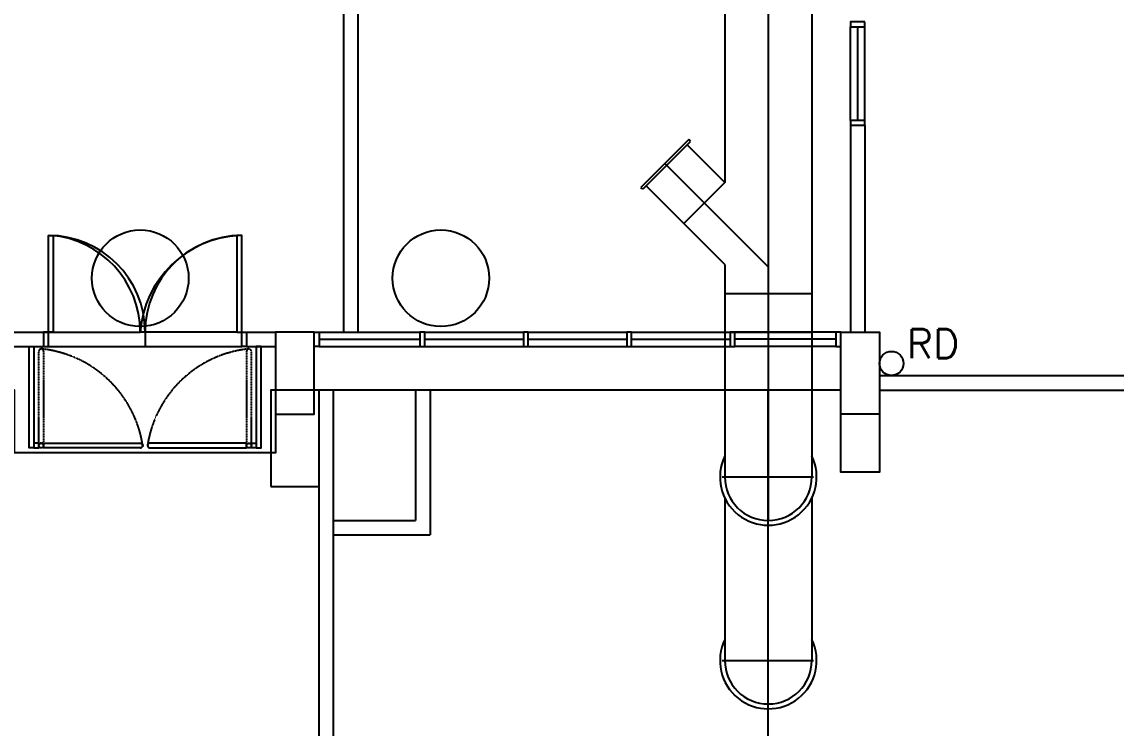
# Model space of a CAD drawing. Header units: inches. Extents: x 72602 to 350810, y -122122 to 43597.
# Drawn here: x 146381 to 157706, y -89971 to -82661 of the extents above; entities that cross this region are included whole.
import ezdxf

# ---------------------------------------------------------------- set-up
doc = ezdxf.new("R2010")
doc.units = ezdxf.units.IN
doc.header["$MEASUREMENT"] = 0
doc.linetypes.add('HIDDEN', pattern=[0.375, 0.25, -0.125])
doc.layers.add('M-X-BKGD', color=8, linetype='Continuous')
doc.styles.add('SIMS', font='simplex.shx')

msp = doc.modelspace()

# ---------------------------------------------------------------- linework, layer by layer
at = {"layer": 'M-X-BKGD', "ltscale": 0.003}
for p, q in [((154106, -62645), (154106, -87821)), ((154106, -62645), (154106, -87821)), ((154106, -85196), (153036, -84127)), ((154106, -85196), (153036, -84127)), ((153629, -87371), (154574, -87371)), ((153629, -87371), (154574, -87371)), ((153629, -89271), (154574, -89271)), ((153629, -89271), (154574, -89271))]:
    msp.add_line(p, q, dxfattribs=at)
at = {"layer": 'M-X-BKGD', "ltscale": 0.2}
for p, q in [((154556, -74271), (154556, -87371)), ((154556, -74271), (154556, -87371)), ((154556, -76171), (154556, -87371)), ((154556, -76171), (154556, -87371)), ((153656, -82171), (153656, -84322)), ((153656, -82171), (153656, -84322)), ((154956, -82661), (154956, -82711)), ((154956, -82661), (154956, -82711)), ((155106, -82711), (155106, -82661)), ((155106, -82711), (155106, -82661)), ((154956, -82711), (155106, -82711)), ((154956, -83681), (154956, -82711)), ((154956, -82711), (155106, -82711)), ((154956, -83681), (154956, -82711)), ((155031, -83681), (155031, -82711)), ((155031, -83681), (155031, -82711)), ((155106, -83681), (155106, -82711)), ((155106, -83681), (155106, -82711)), ((155106, -83681), (154956, -83681)), ((154956, -83681), (154956, -83731)), ((155106, -83681), (154956, -83681)), ((154956, -83681), (154956, -83731)), ((155106, -83731), (155106, -83681)), ((155106, -83731), (155106, -83681)), ((154956, -83731), (154956, -85871)), ((154956, -83731), (155106, -83731)), ((154956, -83731), (154956, -85871)), ((154956, -83731), (154956, -85871)), ((154956, -83731), (155106, -83731)), ((154956, -83731), (154956, -85871)), ((155106, -83731), (155106, -85871)), ((155106, -83731), (155106, -85871)), ((146656, -85871), (146656, -84871)), ((146656, -84871), (146706, -84871)), ((146656, -85871), (146656, -84871)), ((146656, -84871), (146706, -84871)), ((146706, -84871), (146706, -85871)), ((146706, -84871), (146706, -85871)), ((148656, -84871), (148606, -84871)), ((148606, -84871), (148606, -85871)), ((148656, -84871), (148606, -84871)), ((148606, -84871), (148606, -85871)), ((148656, -85871), (148656, -84871)), ((148656, -85871), (148656, -84871)), ((153656, -85171), (153656, -87371)), ((153656, -85171), (153656, -87371)), ((143556, -85871), (146606, -85871)), ((143556, -85871), (146606, -85871)), ((146656, -85871), (146606, -85871)), ((146606, -85871), (146606, -86021)), ((146606, -85871), (147606, -85871)), ((146656, -85871), (146606, -85871)), ((146606, -85871), (146606, -86021)), ((146606, -85871), (147606, -85871)), ((146656, -86021), (146656, -85871)), ((146706, -85871), (146656, -85871)), ((146656, -86021), (146656, -85871)), ((146706, -85871), (146656, -85871)), ((148606, -85871), (147606, -85871)), ((148606, -85871), (147606, -85871)), ((148606, -85871), (148656, -85871)), ((148606, -85871), (148656, -85871)), ((148656, -86021), (148656, -85871)), ((148656, -85871), (148706, -85871)), ((148656, -86021), (148656, -85871)), ((148656, -85871), (148706, -85871)), ((148706, -85871), (149006, -85871)), ((148706, -85871), (148706, -86021)), ((148706, -85871), (149006, -85871)), ((148706, -85871), (148706, -86021)), ((149406, -85871), (149006, -85871)), ((149006, -85871), (149006, -86721)), ((149406, -85871), (149006, -85871)), ((149006, -85871), (149006, -86721)), ((149406, -86721), (149406, -85871)), ((149406, -86021), (149406, -85871)), ((149406, -85871), (149456, -85871)), ((149406, -86721), (149406, -85871)), ((149406, -86021), (149406, -85871)), ((149406, -85871), (149456, -85871)), ((149456, -85871), (149456, -86021)), ((149456, -85871), (150501, -85871)), ((149456, -85871), (149456, -86021)), ((149456, -85871), (150501, -85871)), ((149456, -85946), (150501, -85946)), ((149456, -85946), (150501, -85946)), ((150501, -85871), (150501, -86021)), ((150551, -85871), (150501, -85871)), ((150501, -85871), (150501, -86021)), ((150551, -85871), (150501, -85871)), ((150551, -86021), (150551, -85871)), ((150551, -85871), (151571, -85871)), ((150551, -86021), (150551, -85871)), ((150551, -85871), (151571, -85871)), ((150551, -85946), (151571, -85946)), ((150551, -85946), (151571, -85946)), ((151571, -85871), (151571, -86021)), ((151621, -85871), (151571, -85871)), ((151571, -85871), (151571, -86021)), ((151621, -85871), (151571, -85871)), ((151621, -86021), (151621, -85871)), ((151621, -85871), (152641, -85871)), ((151621, -86021), (151621, -85871)), ((151621, -85871), (152641, -85871)), ((151621, -85946), (152641, -85946)), ((151621, -85946), (152641, -85946)), ((152641, -85871), (152641, -86021)), ((152691, -85871), (152641, -85871)), ((152641, -85871), (152641, -86021)), ((152691, -85871), (152641, -85871)), ((152691, -86021), (152691, -85871)), ((152691, -85871), (153711, -85871)), ((152691, -86021), (152691, -85871)), ((152691, -85871), (153711, -85871)), ((152691, -85946), (153711, -85946)), ((152691, -85946), (153711, -85946)), ((153711, -85871), (153711, -86021)), ((153761, -85871), (153711, -85871)), ((153711, -85871), (153711, -86021)), ((153761, -85871), (153711, -85871)), ((153761, -86021), (153761, -85871)), ((154806, -85871), (153761, -85871)), ((153761, -86021), (153761, -85871)), ((154806, -85871), (153761, -85871)), ((154806, -85946), (153761, -85946)), ((154806, -85946), (153761, -85946)), ((154806, -85871), (154806, -86021)), ((154856, -85871), (154806, -85871)), ((154806, -85871), (154806, -86021)), ((154856, -85871), (154806, -85871)), ((154856, -86721), (154856, -85871)), ((154856, -85871), (155256, -85871)), ((154856, -86021), (154856, -85871)), ((154856, -86721), (154856, -85871)), ((154856, -85871), (155256, -85871)), ((154856, -86021), (154856, -85871)), ((155256, -85871), (155256, -86721)), ((155256, -85871), (155256, -86721)), ((143556, -86021), (146606, -86021)), ((143556, -86021), (146606, -86021)), ((146456, -87071), (146456, -86021)), ((146456, -86021), (146506, -86021)), ((146456, -87071), (146456, -86021)), ((146456, -86021), (146506, -86021)), ((146506, -86021), (146506, -87071)), ((146506, -86021), (146506, -87071)), ((146606, -86021), (146656, -86021)), ((146606, -86021), (146656, -86021)), ((148706, -86021), (148656, -86021)), ((148706, -86021), (148656, -86021)), ((148706, -86021), (149006, -86021)), ((148706, -86021), (149006, -86021)), ((148856, -86021), (148806, -86021)), ((148806, -86021), (148806, -87071)), ((148856, -86021), (148806, -86021)), ((148806, -86021), (148806, -87071)), ((148856, -87071), (148856, -86021)), ((148856, -87071), (148856, -86021)), ((149456, -86021), (149406, -86021)), ((149456, -86021), (149406, -86021)), ((149456, -86021), (150501, -86021)), ((149456, -86021), (150501, -86021)), ((150501, -86021), (150551, -86021)), ((150501, -86021), (150551, -86021)), ((150551, -86021), (151571, -86021)), ((150551, -86021), (151571, -86021)), ((151571, -86021), (151621, -86021)), ((151571, -86021), (151621, -86021)), ((151621, -86021), (152641, -86021)), ((151621, -86021), (152641, -86021)), ((152641, -86021), (152691, -86021)), ((152641, -86021), (152691, -86021)), ((152691, -86021), (153711, -86021)), ((152691, -86021), (153711, -86021)), ((153711, -86021), (153761, -86021)), ((153711, -86021), (153761, -86021)), ((154806, -86021), (153761, -86021)), ((154806, -86021), (153761, -86021)), ((154806, -86021), (154856, -86021)), ((154806, -86021), (154856, -86021)), ((154856, -86471), (149406, -86471)), ((154856, -86471), (149406, -86471)), ((149006, -86721), (149406, -86721)), ((149006, -86721), (149006, -87121)), ((149006, -86721), (149406, -86721)), ((149006, -86721), (149006, -87121)), ((155256, -86721), (154856, -86721)), ((155256, -86721), (154856, -86721)), ((146506, -87071), (146456, -87071)), ((146506, -87071), (146456, -87071)), ((146556, -87021), (146506, -87021)), ((146506, -87021), (146506, -87071)), ((146556, -87021), (146506, -87021)), ((146506, -87021), (146506, -87071)), ((146506, -87071), (146556, -87071)), ((146506, -87071), (146556, -87071)), ((146556, -87071), (146556, -87021)), ((146556, -87071), (146556, -87021)), ((146606, -87071), (146606, -87021)), ((146606, -87021), (147606, -87021)), ((146606, -87071), (146606, -87021)), ((146606, -87021), (147606, -87021)), ((147606, -87071), (146606, -87071)), ((147606, -87071), (146606, -87071)), ((148706, -87021), (147706, -87021)), ((148706, -87021), (147706, -87021)), ((147706, -87071), (148706, -87071)), ((147706, -87071), (148706, -87071)), ((148706, -87071), (148706, -87021)), ((148706, -87071), (148706, -87021)), ((148756, -87071), (148756, -87021)), ((148756, -87021), (148806, -87021)), ((148756, -87071), (148756, -87021)), ((148756, -87021), (148806, -87021)), ((148806, -87071), (148756, -87071)), ((148806, -87071), (148756, -87071)), ((148806, -87021), (148806, -87071)), ((148806, -87021), (148806, -87071)), ((148806, -87071), (148856, -87071)), ((148806, -87071), (148856, -87071)), ((153656, -87071), (153656, -87371)), ((153656, -87071), (153656, -87371)), ((149006, -87121), (146306, -87121)), ((149006, -87121), (146306, -87121)), ((153656, -87589), (153656, -89271)), ((153656, -87589), (153656, -89271)), ((154556, -87589), (154556, -89271)), ((154556, -87589), (154556, -89271))]:
    msp.add_line(p, q, dxfattribs=at)
at = {"layer": 'M-X-BKGD', "ltscale": 0.4}
for p, q in [((149712, -85871), (149712, -81596)), ((149712, -85871), (149712, -81596)), ((149862, -85871), (149862, -81596)), ((149862, -85871), (149862, -81596))]:
    msp.add_line(p, q, dxfattribs=at)
at = {"layer": 'M-X-BKGD'}
for p, q in [((154956, -83681), (154956, -82711)), ((154956, -83681), (154956, -82711)), ((155031, -83681), (155031, -82711)), ((155031, -83681), (155031, -82711)), ((155106, -83681), (155106, -82711)), ((155106, -83681), (155106, -82711)), ((154956, -83731), (154956, -85871)), ((154956, -83731), (154956, -85871)), ((155106, -83731), (155106, -85871)), ((155106, -83731), (155106, -85871)), ((153283, -83879), (152788, -84374)), ((153283, -83879), (152788, -84374)), ((153267, -83933), (153302, -83898)), ((153267, -83933), (153302, -83898)), ((153302, -83898), (153283, -83879)), ((153302, -83898), (153283, -83879)), ((153267, -83933), (152843, -84357)), ((153267, -83933), (152843, -84357)), ((153656, -84322), (153267, -83933)), ((153656, -84322), (153267, -83933)), ((152843, -84357), (152807, -84393)), ((152843, -84357), (152807, -84393)), ((153656, -85171), (152843, -84357)), ((153656, -85171), (152843, -84357)), ((153656, -84322), (153231, -84746)), ((153656, -84322), (153231, -84746)), ((152807, -84393), (152788, -84374)), ((152807, -84393), (152788, -84374)), ((153656, -85196), (153656, -87371)), ((153656, -85196), (153656, -87371)), ((154556, -85196), (154556, -87371)), ((154556, -85196), (154556, -87371)), ((153656, -85471), (154556, -85471)), ((153656, -85471), (154556, -85471)), ((143556, -85871), (146606, -85871)), ((143556, -85871), (146606, -85871)), ((147656, -85871), (147656, -86021)), ((147656, -85871), (147656, -86021)), ((148706, -85871), (149006, -85871)), ((148706, -85871), (149006, -85871)), ((149456, -85871), (150501, -85871)), ((149456, -85871), (150501, -85871)), ((149456, -85946), (150501, -85946)), ((149456, -85946), (150501, -85946)), ((150551, -85871), (151571, -85871)), ((150551, -85871), (151571, -85871)), ((150551, -85946), (151571, -85946)), ((150551, -85946), (151571, -85946)), ((151621, -85871), (152641, -85871)), ((151621, -85871), (152641, -85871)), ((151621, -85946), (152641, -85946)), ((151621, -85946), (152641, -85946)), ((152691, -85871), (153711, -85871)), ((152691, -85871), (153711, -85871)), ((152691, -85946), (153711, -85946)), ((152691, -85946), (153711, -85946)), ((153656, -85871), (154556, -85871)), ((153656, -85871), (154556, -85871)), ((154806, -85871), (153761, -85871)), ((154806, -85871), (153761, -85871)), ((154806, -85946), (153761, -85946)), ((154806, -85946), (153761, -85946)), ((143556, -86021), (146606, -86021)), ((143556, -86021), (146606, -86021)), ((146656, -86021), (148656, -86021)), ((146656, -86021), (148656, -86021)), ((148706, -86021), (149006, -86021)), ((148706, -86021), (149006, -86021)), ((149456, -86021), (150501, -86021)), ((149456, -86021), (150501, -86021)), ((150551, -86021), (151571, -86021)), ((150551, -86021), (151571, -86021)), ((151621, -86021), (152641, -86021)), ((151621, -86021), (152641, -86021)), ((152691, -86021), (153711, -86021)), ((152691, -86021), (153711, -86021)), ((154806, -86021), (153761, -86021)), ((154806, -86021), (153761, -86021)), ((154856, -86471), (149406, -86471)), ((154856, -86471), (149406, -86471)), ((150456, -86471), (150456, -87821)), ((150456, -86471), (150456, -87821)), ((150606, -86471), (150606, -87971)), ((150606, -86471), (150606, -87971)), ((153656, -87096), (153656, -87371)), ((153656, -87096), (153656, -87371)), ((154556, -87096), (154556, -87371)), ((154556, -87096), (154556, -87371)), ((153656, -87589), (153656, -89271)), ((153656, -87589), (153656, -89271)), ((154556, -87589), (154556, -89271)), ((154556, -87589), (154556, -89271)), ((149606, -87821), (150456, -87821)), ((149606, -87821), (150456, -87821)), ((149606, -87971), (150606, -87971)), ((149606, -87971), (150606, -87971))]:
    msp.add_line(p, q, dxfattribs=at)
at = {"layer": 'M-X-BKGD', "ltscale": 0.1}
msp.add_line((154106, -105171), (154106, -86471), dxfattribs=at)
msp.add_line((154106, -105171), (154106, -86471), dxfattribs=at)
at = {"layer": 'M-X-BKGD'}
for points in [[(155256, -86321), (172456, -86321), (172456, -62821), (155256, -62821)], [(155256, -86321), (172456, -86321), (172456, -62821), (155256, -62821)], [(149006, -86721), (149006, -87121), (146306, -87121), (146306, -86471), (143556, -86471)], [(149006, -86721), (149006, -87121), (146306, -87121), (146306, -86471), (143556, -86471)], [(155256, -86471), (160506, -86471)], [(155256, -86471), (160506, -86471)], [(155256, -86721), (155256, -87321), (154856, -87321), (154856, -86721)], [(155256, -86721), (155256, -87321), (154856, -87321), (154856, -86721)]]:
    msp.add_lwpolyline(points, dxfattribs=at)
for points in [[(155106, -82661), (154956, -82661), (154956, -82711), (155106, -82711)], [(155106, -82661), (154956, -82661), (154956, -82711), (155106, -82711)], [(155106, -83681), (154956, -83681), (154956, -83731), (155106, -83731)], [(155106, -83681), (154956, -83681), (154956, -83731), (155106, -83731)], [(146706, -85871), (146656, -85871), (146656, -84871), (146706, -84871)], [(146706, -85871), (146656, -85871), (146656, -84871), (146706, -84871)], [(148606, -85871), (148656, -85871), (148656, -84871), (148606, -84871)], [(148606, -85871), (148656, -85871), (148656, -84871), (148606, -84871)], [(146656, -86021), (146656, -85871), (146606, -85871), (146606, -86021)], [(146656, -86021), (146656, -85871), (146606, -85871), (146606, -86021)], [(148656, -86021), (148656, -85871), (148706, -85871), (148706, -86021)], [(148656, -86021), (148656, -85871), (148706, -85871), (148706, -86021)], [(149006, -86721), (149406, -86721), (149406, -85871), (149006, -85871)], [(149006, -86721), (149406, -86721), (149406, -85871), (149006, -85871)], [(149456, -85871), (149456, -86021), (149406, -86021), (149406, -85871)], [(149456, -85871), (149456, -86021), (149406, -86021), (149406, -85871)], [(150501, -85871), (150501, -86021), (150551, -86021), (150551, -85871)], [(150501, -85871), (150501, -86021), (150551, -86021), (150551, -85871)], [(151571, -85871), (151571, -86021), (151621, -86021), (151621, -85871)], [(151571, -85871), (151571, -86021), (151621, -86021), (151621, -85871)], [(152641, -85871), (152641, -86021), (152691, -86021), (152691, -85871)], [(152641, -85871), (152641, -86021), (152691, -86021), (152691, -85871)], [(153711, -85871), (153711, -86021), (153761, -86021), (153761, -85871)], [(153711, -85871), (153711, -86021), (153761, -86021), (153761, -85871)], [(154806, -85871), (154806, -86021), (154856, -86021), (154856, -85871)], [(154806, -85871), (154806, -86021), (154856, -86021), (154856, -85871)], [(155256, -86721), (154856, -86721), (154856, -85871), (155256, -85871)], [(155256, -86721), (154856, -86721), (154856, -85871), (155256, -85871)], [(146506, -87071), (146456, -87071), (146456, -86021), (146506, -86021)], [(146506, -87071), (146456, -87071), (146456, -86021), (146506, -86021)], [(148806, -87071), (148856, -87071), (148856, -86021), (148806, -86021)], [(148806, -87071), (148856, -87071), (148856, -86021), (148806, -86021)], [(148956, -87471), (149456, -87471), (149456, -86471), (148956, -86471)], [(148956, -87471), (149456, -87471), (149456, -86471), (148956, -86471)], [(146506, -87071), (146556, -87071), (146556, -87021), (146506, -87021)], [(146506, -87071), (146556, -87071), (146556, -87021), (146506, -87021)], [(148806, -87071), (148756, -87071), (148756, -87021), (148806, -87021)], [(148806, -87071), (148756, -87071), (148756, -87021), (148806, -87021)]]:
    msp.add_lwpolyline(points, close=True, dxfattribs=at)
at = {"layer": 'M-X-BKGD', "linetype": 'HIDDEN'}
for points in [[(146606, -86071), (146606, -87021), (146556, -87021), (146556, -86071, -1)], [(146606, -86071), (146606, -87021), (146556, -87021), (146556, -86071, -1)], [(148706, -86071), (148706, -87021), (148756, -87021), (148756, -86071, 1)], [(148706, -86071), (148706, -87021), (148756, -87021), (148756, -86071, 1)]]:
    msp.add_lwpolyline(points, format="xyb", close=True, dxfattribs=at)
at = {"layer": 'M-X-BKGD'}
for points in [[(151456, -111471, -0.414214), (149456, -109471), (149456, -107471, -0.414214), (152456, -104471), (156456, -104471), (156456, -98471), (152456, -98471, -0.414214), (149456, -95471), (149456, -86471)], [(151456, -111471, -0.414214), (149456, -109471), (149456, -107471, -0.414214), (152456, -104471), (156456, -104471), (156456, -98471), (152456, -98471, -0.414214), (149456, -95471), (149456, -86471)], [(151456, -111321, -0.414214), (149606, -109471), (149606, -107471, -0.414214), (152456, -104621), (156606, -104621), (156606, -98321), (152456, -98321, -0.414214), (149606, -95471), (149606, -86471)], [(151456, -111321, -0.414214), (149606, -109471), (149606, -107471, -0.414214), (152456, -104621), (156606, -104621), (156606, -98321), (152456, -98321, -0.414214), (149606, -95471), (149606, -86471)]]:
    msp.add_lwpolyline(points, format="xyb", dxfattribs=at)
for points in [[(147606, -87071), (146606, -87071), (146606, -87021), (147606, -87021, -1)], [(147606, -87071), (146606, -87071), (146606, -87021), (147606, -87021, -1)], [(147706, -87071), (148706, -87071), (148706, -87021), (147706, -87021, 1)], [(147706, -87071), (148706, -87071), (148706, -87021), (147706, -87021, 1)]]:
    msp.add_lwpolyline(points, format="xyb", close=True, dxfattribs=at)
for centre, radius in [((147606, -85314), 500), ((147606, -85314), 500), ((150717, -85314), 500), ((150717, -85314), 500), ((155381, -86196), 125), ((155381, -86196), 125), ((146581, -87046), 25), ((146581, -87046), 25), ((148731, -87046), 25), ((148731, -87046), 25)]:
    msp.add_circle(centre, radius, dxfattribs=at)
at = {"layer": 'M-X-BKGD', "ltscale": 0.2}
for centre in [(146581, -87046), (146581, -87046), (148731, -87046), (148731, -87046)]:
    msp.add_circle(centre, 25, dxfattribs=at)
at = {"layer": 'M-X-BKGD'}
for centre, start, end in [((146656, -85871), 0, 90), ((146656, -85871), 0, 90), ((148656, -85871), 90, 180), ((148656, -85871), 90, 180)]:
    msp.add_arc(centre, 1000, start, end, dxfattribs=at)
at = {"layer": 'M-X-BKGD', "ltscale": 0.2}
for centre, radius, start, end in [((146600, -85873), 1006, 0.13, 85.4077), ((146600, -85873), 1006, 0.13, 85.4077), ((148683, -85950), 1080, 92.7795, 175.8058), ((148683, -85950), 1080, 92.7795, 175.8058), ((147606, -87046), 25, 270, 90), ((147606, -87046), 25, 270, 90), ((147706, -87046), 25, 90, 270), ((147706, -87046), 25, 90, 270), ((154106, -87371), 500, 154.1581, 25.8419), ((154106, -87371), 500, 154.1581, 25.8419), ((154106, -87371), 450, 180, 0), ((154106, -87371), 450, 180, 0), ((154106, -89271), 500, 154.1581, 25.8419), ((154106, -89271), 500, 154.1581, 25.8419), ((154106, -89271), 450, 180, 0), ((154106, -89271), 450, 180, 0)]:
    msp.add_arc(centre, radius, start, end, dxfattribs=at)
at = {"layer": 'M-X-BKGD', "linetype": 'HIDDEN'}
for centre, start, end in [((146460, -87224), 8.6656, 84.1287), ((146460, -87224), 8.6656, 84.1287), ((148852, -87224), 95.8713, 171.3344), ((148852, -87224), 95.8713, 171.3344)]:
    msp.add_arc(centre, 1185, start, end, dxfattribs=at)

# ---------------------------------------------------------------- texts
at = {"layer": 'M-X-BKGD', "style": 'SIMS'}
msp.add_text('RD', height=300, dxfattribs=at).set_placement((155541, -86142))
msp.add_text('RD', height=300, dxfattribs=at).set_placement((155541, -86142))

doc.saveas('drawing.dxf')
